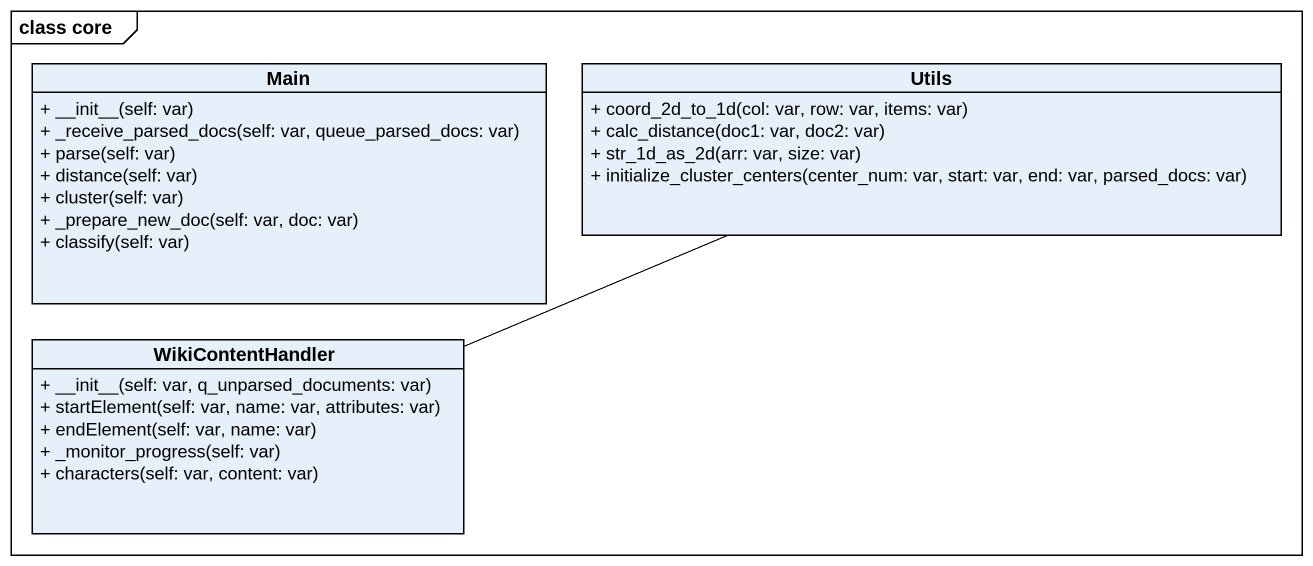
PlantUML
@startuml
mainframe class core
hide circle
hide empty members
skinparam classAttributeIconSize 0
class Main {
  + ~__init~__(self: var)
  + _receive_parsed_docs(self: var, queue_parsed_docs: var)
  + parse(self: var)
  + distance(self: var)
  + cluster(self: var)
  + _prepare_new_doc(self: var, doc: var)
  + classify(self: var)
}
class Utils {
  + coord_2d_to_1d(col: var, row: var, items: var)
  + calc_distance(doc1: var, doc2: var)
  + str_1d_as_2d(arr: var, size: var)
  + initialize_cluster_centers(center_num: var, start: var, end: var, parsed_docs: var)
}
class WikiContentHandler {
  + ~__init~__(self: var, q_unparsed_documents: var)
  + startElement(self: var, name: var, attributes: var)
  + endElement(self: var, name: var)
  + _monitor_progress(self: var)
  + characters(self: var, content: var)
}
WikiContentHandler -right- Utils
@enduml
